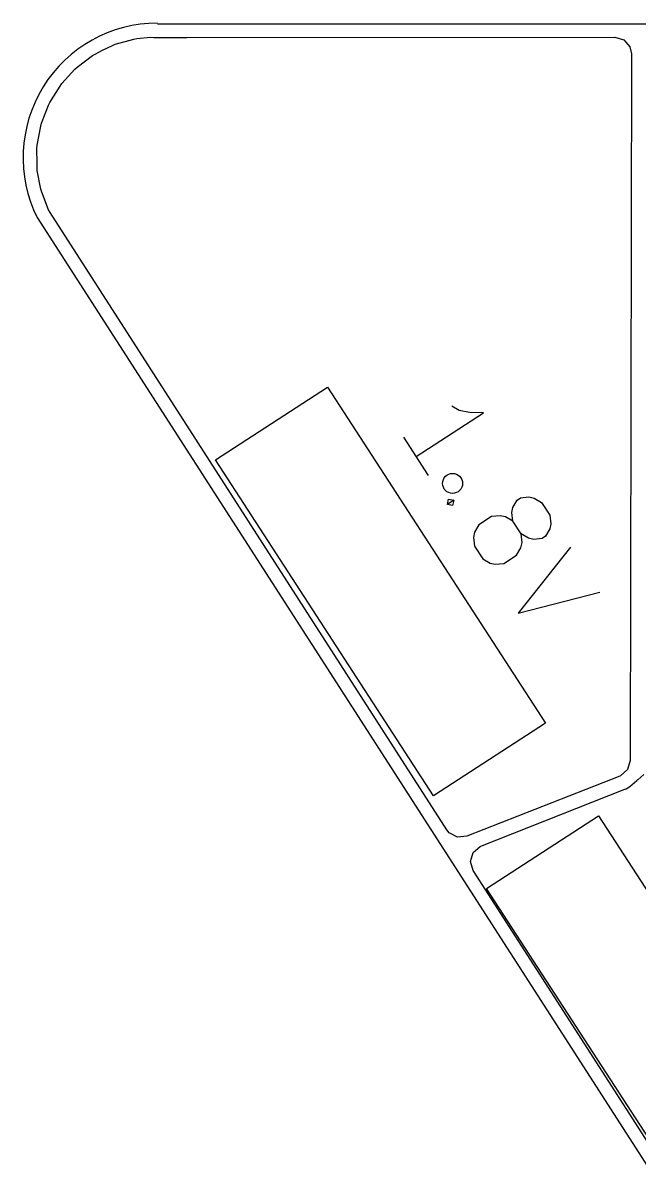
# Model space of a CAD drawing. Extents: x -28 to 34.6, y -6.7 to 48.3.
# Drawn here: x -27.42 to -22.8, y 22.81 to 31.45 of the extents above; entities that cross this region are included whole.
import ezdxf

# ---------------------------------------------------------------- set-up
doc = ezdxf.new("R2010")
doc.units = 0
doc.layers.add('BLACK', color=7, linetype='CONTINUOUS')

msp = doc.modelspace()

# ---------------------------------------------------------------- linework, layer by layer
at = {"layer": 'BLACK', "linetype": 'CONTINUOUS'}
for p, q in [((-26.415668, 31.441502), (-14.01547, 31.44826)), ((-26.826726, 31.244332), (-26.753509, 31.280829)), ((-26.753509, 31.280829), (-26.732174, 31.289103)), ((-26.732174, 31.289103), (-26.593406, 31.328626)), ((-26.593406, 31.328626), (-26.570918, 31.332834)), ((-26.570918, 31.332834), (-26.468628, 31.342325)), ((-26.468628, 31.342325), (-26.442773, 31.340987)), ((-26.442773, 31.340987), (-26.195035, 31.341123)), ((-26.195035, 31.341123), (-22.990149, 31.342869)), ((-22.990149, 31.342869), (-22.923102, 31.323222)), ((-22.923102, 31.323222), (-22.877319, 31.270443)), ((-27.017179, 31.117389), (-26.902099, 31.204397)), ((-26.902099, 31.204397), (-26.882636, 31.216462)), ((-26.882636, 31.216462), (-26.826726, 31.244332)), ((-22.877319, 31.270443), (-22.866085, 31.218649)), ((-22.866085, 31.218649), (-22.875518, 25.925734)), ((-27.034089, 31.101955), (-27.017179, 31.117389)), ((-27.131213, 30.995258), (-27.034089, 31.101955)), ((-27.220842, 30.854234), (-27.144988, 30.976987)), ((-27.144988, 30.976987), (-27.131213, 30.995258)), ((-27.231017, 30.833749), (-27.220842, 30.854234)), ((-27.282997, 30.699157), (-27.25605, 30.768931)), ((-27.25605, 30.768931), (-27.231017, 30.833749)), ((-27.31558, 30.53527), (-27.289239, 30.67713)), ((-27.289239, 30.67713), (-27.282997, 30.699157)), ((-27.317663, 30.51248), (-27.31558, 30.53527)), ((-27.317506, 30.397269), (-27.317663, 30.51248)), ((-27.317467, 30.368202), (-27.317506, 30.397269)), ((-27.315322, 30.345406), (-27.317467, 30.368202)), ((-27.288598, 30.203632), (-27.315322, 30.345406)), ((-27.282296, 30.181614), (-27.288598, 30.203632)), ((-27.231362, 30.050786), (-27.282296, 30.181614)), ((-27.315668, 29.991502), (-15.515668, 11.641502)), ((-27.220108, 30.028707), (-27.231362, 30.050786)), ((-24.248425, 25.407489), (-27.220108, 30.028707)), ((-25.981962, 28.177188), (-25.143291, 28.721827)), ((-25.143291, 28.721827), (-23.509374, 26.205816)), ((-24.478186, 28.203359), (-23.974984, 28.530143)), ((-24.157038, 28.548185), (-24.212123, 28.580548)), ((-24.077992, 28.531383), (-24.157038, 28.548185)), ((-23.974984, 28.530143), (-24.077992, 28.531383)), ((-24.384819, 28.059587), (-24.571553, 28.347131)), ((-24.348045, 25.661177), (-25.981962, 28.177188)), ((-24.244769, 27.843929), (-24.236368, 27.883452)), ((-24.196845, 27.875051), (-24.244769, 27.843929)), ((-24.205246, 27.835528), (-24.244769, 27.843929)), ((-24.236368, 27.883452), (-24.196845, 27.875051)), ((-24.196845, 27.875051), (-24.205246, 27.835528)), ((-23.762091, 27.782641), (-23.75369, 27.822164)), ((-23.75369, 27.822164), (-23.721327, 27.877249)), ((-23.721327, 27.877249), (-23.697365, 27.89281)), ((-23.697365, 27.89281), (-23.63388, 27.89997)), ((-23.63388, 27.89997), (-23.594357, 27.891569)), ((-23.594357, 27.891569), (-23.539273, 27.859206)), ((-23.539273, 27.859206), (-23.477028, 27.763358)), ((-23.913023, 27.75276), (-24.008871, 27.690515)), ((-23.849538, 27.75992), (-23.913023, 27.75276)), ((-23.810015, 27.751519), (-23.849538, 27.75992)), ((-23.754931, 27.719156), (-23.810015, 27.751519)), ((-23.754931, 27.719156), (-23.762091, 27.782641)), ((-23.477028, 27.763358), (-23.469868, 27.699873)), ((-24.008871, 27.690515), (-24.041234, 27.635431)), ((-23.692686, 27.623308), (-23.754931, 27.719156)), ((-23.478269, 27.66035), (-23.510632, 27.605265)), ((-23.469868, 27.699873), (-23.478269, 27.66035)), ((-24.041234, 27.635431), (-24.049635, 27.595908)), ((-24.049635, 27.595908), (-24.042475, 27.532423)), ((-23.637602, 27.590945), (-23.692686, 27.623308)), ((-23.685526, 27.559823), (-23.692686, 27.623308)), ((-23.598079, 27.582544), (-23.637602, 27.590945)), ((-23.534594, 27.589704), (-23.598079, 27.582544)), ((-23.510632, 27.605265), (-23.534594, 27.589704)), ((-24.042475, 27.532423), (-23.98023, 27.436575)), ((-23.72629, 27.465215), (-23.693927, 27.5203)), ((-23.321417, 27.523737), (-23.715691, 27.02922)), ((-23.693927, 27.5203), (-23.685526, 27.559823)), ((-23.98023, 27.436575), (-23.925146, 27.404212)), ((-23.925146, 27.404212), (-23.885623, 27.395811)), ((-23.885623, 27.395811), (-23.822138, 27.402971)), ((-23.822138, 27.402971), (-23.72629, 27.465215)), ((-23.715691, 27.02922), (-23.103561, 27.188269)), ((-23.509374, 26.205816), (-24.348045, 25.661177)), ((-22.875518, 25.925734), (-22.895322, 25.85873)), ((-22.895322, 25.85873), (-22.948208, 25.813069)), ((-22.954026, 25.810601), (-24.098638, 25.359206)), ((-22.948208, 25.813069), (-22.954026, 25.810601)), ((-22.878217, 25.732003), (-22.825331, 25.777664)), ((-22.825331, 25.777664), (-22.825325, 25.777674)), ((-22.825325, 25.777674), (-22.819513, 25.784355)), ((-22.819513, 25.784355), (-22.817928, 25.782977)), ((-22.817928, 25.782977), (-22.774026, 25.820886)), ((-23.993831, 25.285412), (-22.914735, 25.710969)), ((-22.914735, 25.710969), (-22.912202, 25.712005)), ((-22.912202, 25.712005), (-22.906384, 25.714473)), ((-22.906384, 25.714473), (-22.878217, 25.732003)), ((-23.951962, 24.967188), (-23.113291, 25.511827)), ((-23.113291, 25.511827), (-21.479374, 22.995816)), ((-24.230162, 25.38526), (-24.248425, 25.407489)), ((-24.168225, 25.352924), (-24.230162, 25.38526)), ((-24.098638, 25.359206), (-24.168225, 25.352924)), ((-24.072323, 25.17003), (-24.052657, 25.237075)), ((-24.052657, 25.237075), (-23.999866, 25.282844)), ((-23.999866, 25.282844), (-23.993831, 25.285412)), ((-24.05262, 25.102996), (-24.072323, 25.17003)), ((-22.172317, 22.178965), (-24.05262, 25.102996)), ((-22.318045, 22.451177), (-23.951962, 24.967188))]:
    msp.add_line(p, q, dxfattribs=at)
at = {"layer": 'BLACK'}
msp.add_circle((-24.205668, 28.001502), 0.075, dxfattribs=at)
msp.add_arc((-26.41577, 30.44156), 1.006165, -269.9981209, -153.4293971, dxfattribs=at)

doc.saveas('drawing.dxf')
